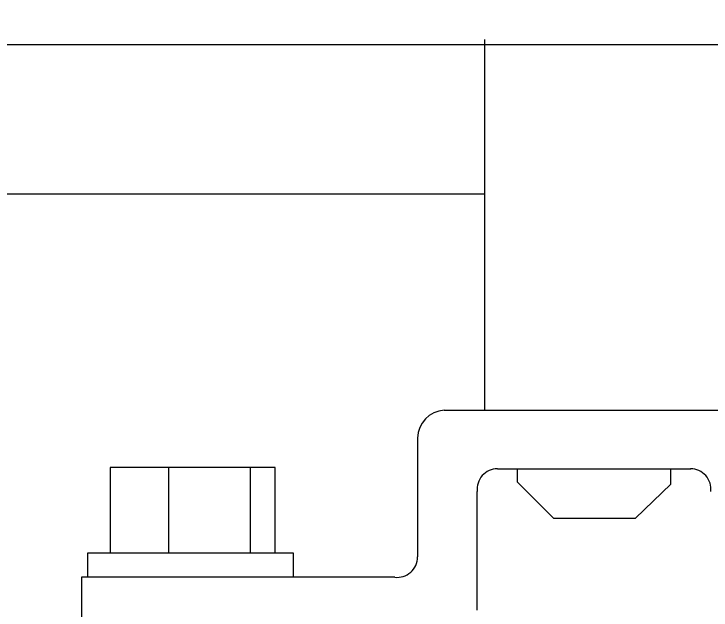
# Model space of a CAD drawing. Header units: inches. Extents: x 10 to 190, y 5 to 37.
# Drawn here: x 97.527 to 99.897, y 25.958 to 27.985 of the extents above; entities that cross this region are included whole.
import ezdxf

# ---------------------------------------------------------------- set-up
doc = ezdxf.new("R2010")
doc.units = ezdxf.units.IN
doc.header["$MEASUREMENT"] = 0

msp = doc.modelspace()

# ---------------------------------------------------------------- linework, layer by layer
for p, q in [((95.0753, 27.8814), (108.5903, 27.8814)), ((99.1263, 27.898), (99.1263, 26.6372)), ((95.0784, 27.373), (99.1263, 27.373)), ((98.9895, 26.6372), (102.5028, 26.6372)), ((98.8988, 26.5428), (98.8988, 26.1385)), ((98.4152, 26.4422), (97.8537, 26.4422)), ((97.8537, 26.4422), (97.8537, 26.153)), ((98.0525, 26.4422), (98.0525, 26.153)), ((98.3296, 26.4422), (98.3296, 26.153)), ((98.4152, 26.153), (98.4152, 26.4422)), ((99.1711, 26.4381), (99.8288, 26.4381)), ((99.2379, 26.4381), (99.2379, 26.3943)), ((99.7607, 26.3861), (99.7607, 26.4381)), ((99.2379, 26.3943), (99.3613, 26.2702)), ((99.6402, 26.2702), (99.7607, 26.3861)), ((99.1022, 25.958), (99.1022, 26.3609)), ((99.3613, 26.2702), (99.6402, 26.2702)), ((97.7779, 26.0696), (97.7779, 26.153)), ((97.7779, 26.153), (98.4763, 26.153)), ((98.4763, 26.153), (98.4763, 26.0696)), ((98.8216, 26.0696), (97.756, 26.0696)), ((97.756, 26.0696), (97.756, 25.8891))]:
    msp.add_line(p, q)
msp.add_circle((101.8328, 27.6684), 6.7609)
for centre, radius, start, end in [((98.9953, 26.5408), 0.0965, 93.4593, 178.7869), ((99.1704, 26.3693), 0.0687, 89.4332, 187.0687), ((99.8282, 26.3693), 0.0687, 352.9313, 90.5668), ((98.8301, 26.1378), 0.0687, 262.9313, 0.5668)]:
    msp.add_arc(centre, radius, start, end)

doc.saveas('drawing.dxf')
